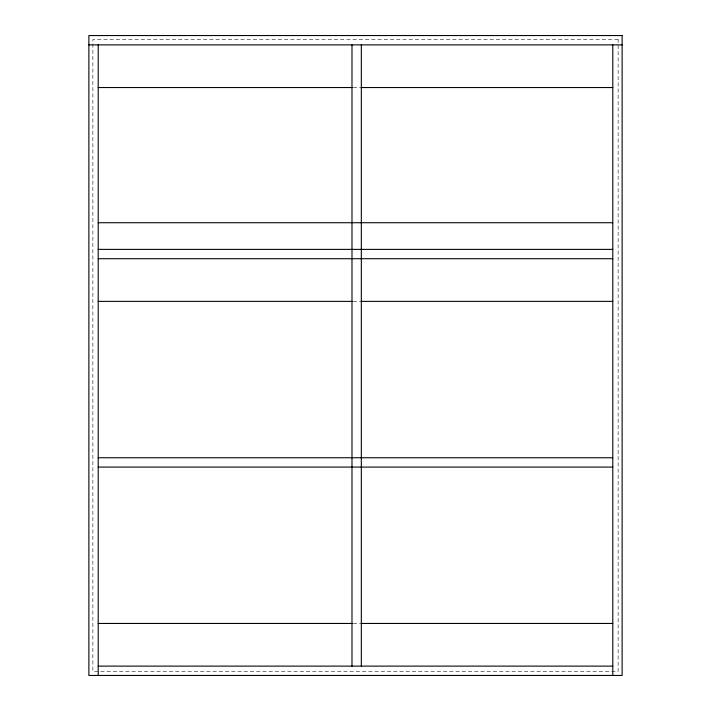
<?xml version="1.0" encoding="UTF-8"?>
<svg xmlns="http://www.w3.org/2000/svg" width="711" height="711" viewBox="0 0 711 711"><rect width="100%" height="100%" fill="white"/><g stroke="black" fill="none" stroke-linecap="round" stroke-linejoin="round"><path stroke-width="0.53" stroke-dasharray="3.56 2.67" d="M353.278 87.542L360.29 87.542M353.278 301.375L360.29 301.375M353.278 623.458L360.29 623.458M618.126 39.549L92.874 39.549L92.874 671.451L618.126 671.451L618.126 39.549"/><path stroke-width="1.07" d="M88.875 44.882L622.125 44.882M98.207 87.542L352.176 87.542M361.046 87.542L612.793 87.542M98.207 222.721L612.793 222.721M98.207 249.383L612.793 249.383M98.207 258.715L612.793 258.715M98.207 301.375L352.176 301.375M361.046 301.375L612.793 301.375M98.207 457.751L612.793 457.751M98.207 467.083L612.793 467.083M98.207 623.458L352.176 623.458M361.046 623.458L612.793 623.458M98.207 666.118L612.793 666.118M612.793 44.882L612.793 675.45M361.321 44.882L361.321 666.118M351.989 44.882L351.989 666.118M98.207 44.882L98.207 675.45M622.125 35.55L88.875 35.55L88.875 675.45L622.125 675.45L622.125 35.55"/></g></svg>
